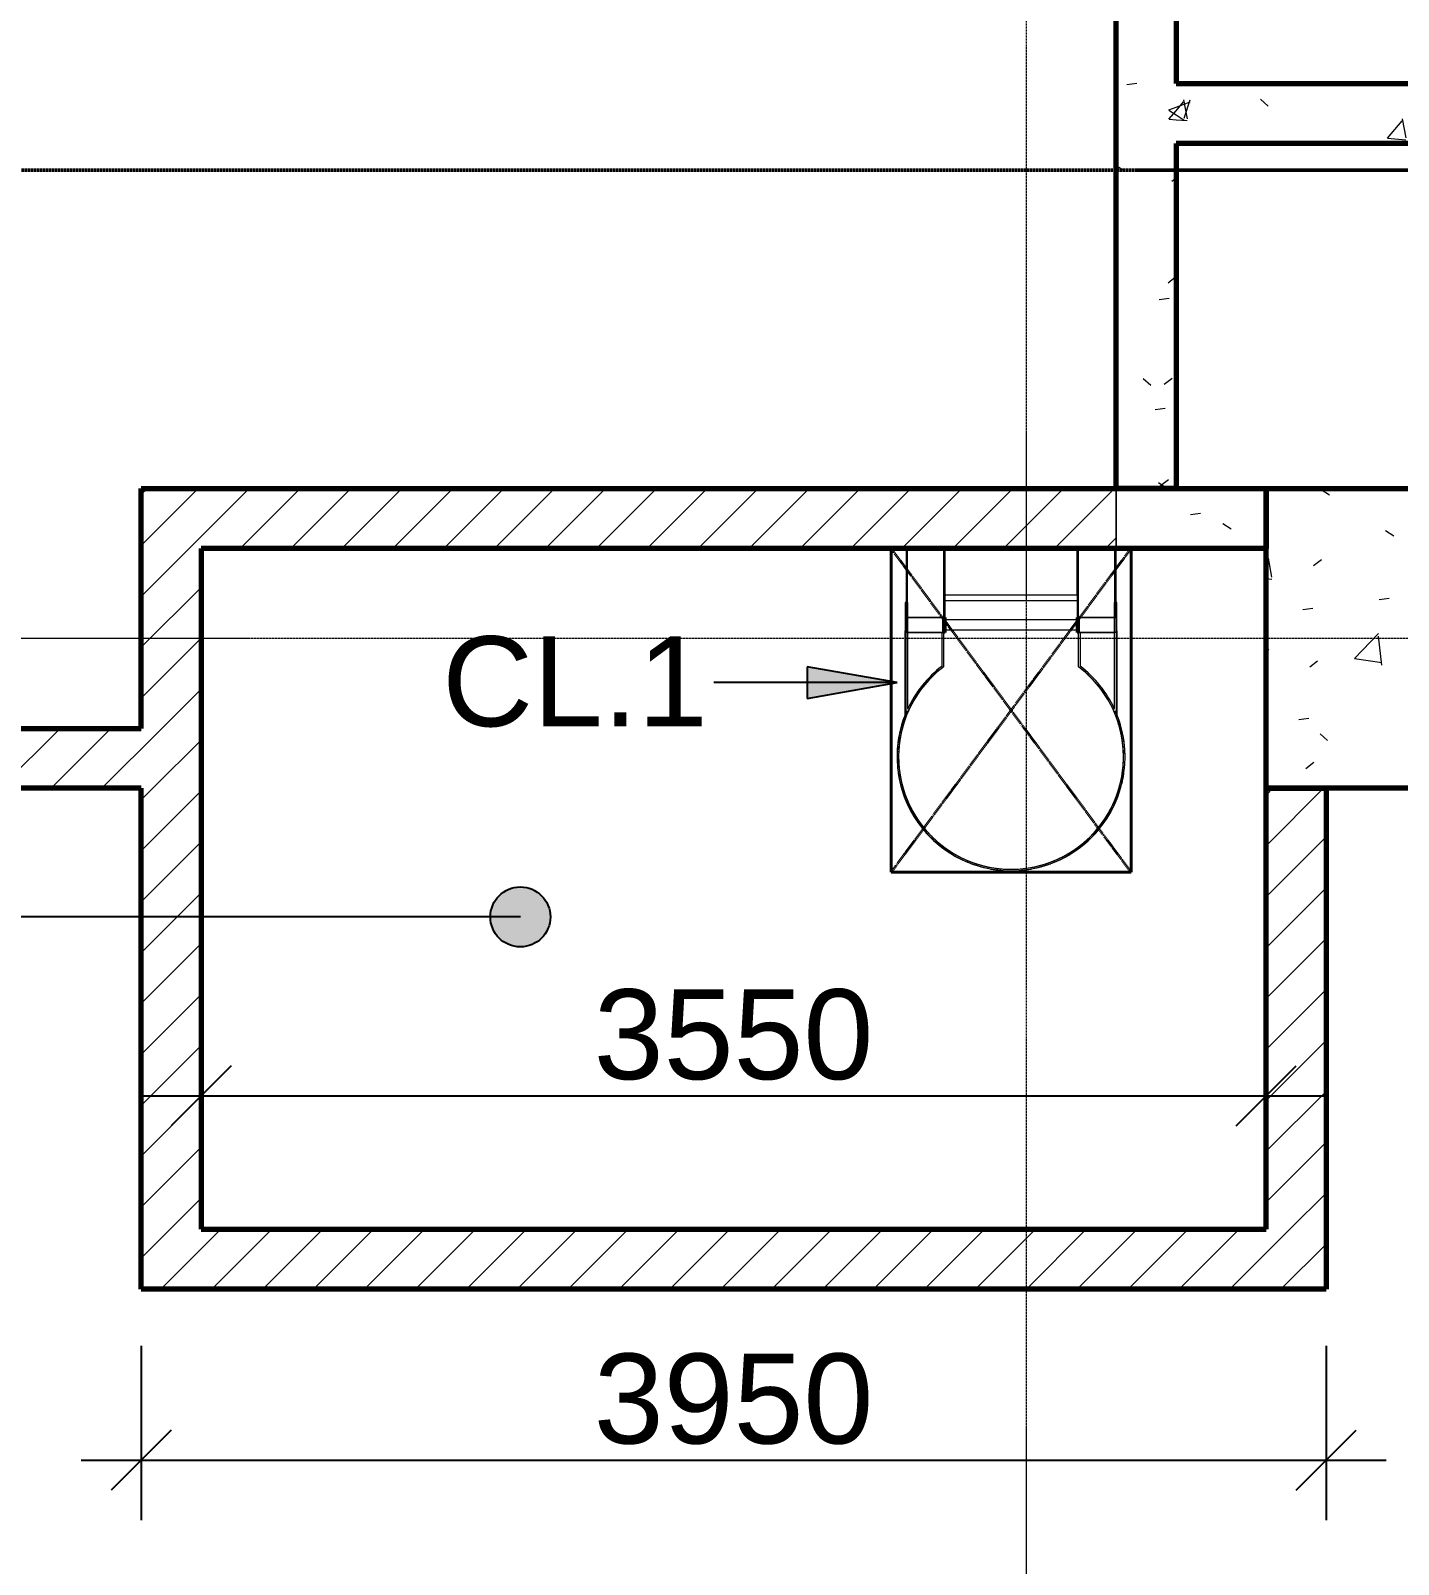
# Model space of a CAD drawing. Header units: millimetres. Extents: x -920221 to -841619, y -18676 to 22445.
# Drawn here: x -898126 to -893566, y 491 to 5605 of the extents above; entities that cross this region are included whole.
import ezdxf
from ezdxf.xclip import XClip

# ---------------------------------------------------------------- set-up
doc = ezdxf.new("R2010")
doc.units = ezdxf.units.MM
doc.header["$XCLIPFRAME"] = 0
doc.linetypes.add('Demolished', pattern=[2.75, 1.75, -1])
doc.linetypes.add('DPA_Grid _ Level 100', pattern=[10, 5.5, -1.6, 1.3, -1.6])
for name, color, linetype, lineweight in [('_ _ A-DETL-OPENING', 1, 'Continuous', 25), ('A-ANNO-DIMS', 1, 'Continuous', 9), ('A-COLS', 5, 'Continuous', 70), ('A-COLS-E', 1, 'Continuous', 35), ('A-DETL-DEMO', 2, 'Demolished', 35), ('A-FLOR-E', 2, 'Continuous', 35), ('A-GENM', 1, 'Continuous', 9), ('A-GENM-IDEN', 3, 'Continuous', 25), ('A-ROOM-IDEN', 3, 'Continuous', 25), ('A-WALL', 5, 'Continuous', 35), ('A-WALL-PATT', 1, 'Continuous', 9), ('G-ANNO-SECL', 3, 'Continuous', 9), ('S-GRID', 251, 'Continuous', 9), ('WALL-E', 2, 'Continuous', 9)]:
    doc.layers.add(name, color=color, linetype=linetype, lineweight=lineweight)
doc.styles.add('Arial_2', font='arial.ttf', dxfattribs={"height": 300})
doc.dimstyles.new('DPA-DIM-3_0_T-T', dxfattribs={"dimscale": 304.8, "dimtxt": 306.07782, "dimasz": 0.656168, "dimexe": 0.656168, "dimexo": 0.0625, "dimgap": 0.164042, "dimtad": 1, "dimdec": 0, "dimzin": 0, "dimdsep": 46, "dimtxsty": 'Arial_2', "dimblk1": 'OBLIQUE', "dimblk2": 'OBLIQUE', "dimsah": 1, "dimcen": 0.09, "dimdle": 0.656168, "dimadec": 8, "dimazin": 0, "dimtfac": 1, "dimtdec": 4, "dimtix": 1, "dimtmove": 0, "dimatfit": 3, "dimfxl": 1.312336, "dimfxlon": 1, "dimtvp": 1, "dimtolj": 1, "dimtzin": 0, "dimarcsym": 2})
pattern_1 = [(50, (0, 0), (728.7365, -63.75582), [76.2, -838.2]), (355, (0, 0), (-140.9716, 764.2276), [60.96, -670.56]), (100.451, (60.7, -5.3), (587.77, 700.46675), [64.76, -712.36]), (46.184, (0, 203.2), (1084.3162, -168.171), [114.3, -1257.3]), (96.636, (90.4, 189.2), (949.6099, 989.7098), [97.14, -1068.54]), (351.184, (0, 203.2), (949.6206, 989.7012), [91.44, -1005.84]), (21, (101.6, 152.4), (606.45787, -409.06057), [76.2, -838.2]), (326, (101.6, 152.4), (247.20834, 736.7529), [60.96, -670.56]), (71.451, (152.14, 118.3), (853.66825, 327.68547), [64.76, -712.36]), (37.5, (0, 0), (12.35469, 338.22012), [33.528, -628.904, 33.528, -647.192, -673.1]), (37.5, (0, 0), (12.35469, 338.22012), [-1343.152, 33.528, -639.572]), (7.5, (0, 0), (267.27887, 400.72213), [33.528, -354.584, 33.528, -613.664, -256.54]), (7.5, (0, 0), (267.27887, 400.72213), [-1035.304, 33.528, -223.012]), (327.5, (-226.57, 0), (542.36333, -22.915345), [33.528, -220.472, 33.528, -758.952, -1051.56]), (327.5, (-226.57, 0), (542.36333, -22.915345), [-1046.48, 33.528, -1018.032]), (317.5, (-328.17, 0), (592.51696, 101.7071), [33.528, -296.672, 33.528, -492.76, -746.76]), (317.5, (-328.17, 0), (592.51696, 101.7071), [-856.488, 33.528, -713.232])]
pattern_2 = [(45, (0, 0), (-84.852814, 84.852814), [])]

# ---------------------------------------------------------------- blocks, each defined once
blk = doc.blocks.new('DPA_GM-Cage Ladder - H8300 with Protection Ring-8199188-4280-01 ENLARGED LOWER PLATFORM LEVEL - REFLECTED CEILING PLAN - SHEET 1')
at = {"layer": 'A-GENM'}
for p, q in [((90, 1143.4), (89.5, 1148.3)), ((160.5, 1148.3), (160, 1143.4)), ((-253.3, 805.5), (-248.4, 805)), ((498.4, 805), (503.3, 805.5)), ((-248.4, 735), (-253.3, 734.5)), ((503.3, 734.5), (498.4, 735)), ((-227.5, 350.4), (-227.5, 628.1)), ((-225, 305), (-225, 622)), ((-225, 305), (-225, 622)), ((-225, 305), (-225, 622)), ((-225, 305), (-225, 622)), ((475, 622), (475, 305)), ((475, 622), (475, 305)), ((475, 622), (475, 305)), ((475, 622), (475, 305)), ((477.5, 628.1), (477.5, 350.4)), ((-220, 610.7), (-220, 355)), ((-220, 610.7), (-220, 355)), ((-220, 610.7), (-220, 305)), ((-220, 610.7), (-220, 355)), ((470, 355), (470, 610.7)), ((470, 355), (470, 610.7)), ((470, 305), (470, 610.7)), ((470, 355), (470, 610.7)), ((-105, 355), (-105, 467.5)), ((-105, 355), (-105, 467.5)), ((-105, 355), (-105, 467.5)), ((-105, 355), (-105, 467.5)), ((-100, 470), (-100, 355)), ((-100, 470), (-100, 355)), ((-100, 470), (-100, 355)), ((-100, 470), (-100, 355)), ((350, 355), (350, 470)), ((350, 355), (350, 470)), ((350, 355), (350, 470)), ((350, 355), (350, 470)), ((355, 467.5), (355, 355)), ((355, 467.5), (355, 355)), ((355, 467.5), (355, 355)), ((355, 467.5), (355, 355)), ((-225, 350.4), (-227.5, 350.4)), ((-227.5, 350.4), (-227.5, 255)), ((-225, 305), (-225, 355)), ((-225, 305), (-225, 355)), ((-225, 305), (-225, 355)), ((-225, 355), (-100, 355)), ((-225, 305), (-225, 355)), ((-225, 350.1), (-225, 355)), ((-225, 355), (-225, 305)), ((-225, 337.7), (-225, 349.2)), ((-225, 318), (-225, 332)), ((-225, 292), (-225, 309.7)), ((-220, 355), (-100, 355)), ((-220, 355), (-100, 355)), ((-220, 355), (-100, 355)), ((-100, 355), (-220, 355)), ((-100, 355), (-105, 355)), ((-100, 355), (-104.5, 355)), ((-100, 355), (-104.5, 355)), ((-100, 355), (-104.5, 355)), ((-100, 355), (-100, 305.7)), ((-100, 355), (-100, 305.7)), ((-100, 355), (-100, 305.7)), ((-100, 355), (-100, 305.7)), ((-100, 355), (-100, 305.7)), ((-100, 305.7), (-100, 355)), ((-95, 355), (-100, 355)), ((-95, 355), (-95, 305.7)), ((-95, 347.5), (345, 347.5)), ((-95, 347.5), (345, 347.5)), ((-95, 347.5), (345, 347.5)), ((-95, 347.5), (345, 347.5)), ((-95, 347.5), (345, 347.5)), ((-95, 347.5), (345, 347.5)), ((-95, 347.5), (345, 347.5)), ((-95, 347.5), (345, 347.5)), ((-95, 347.5), (345, 347.5)), ((-95, 347.5), (345, 347.5)), ((-95, 347.5), (345, 347.5)), ((-95, 347.5), (345, 347.5)), ((-95, 347.5), (345, 347.5)), ((-95, 347.5), (345, 347.5)), ((-95, 347.5), (345, 347.5)), ((-95, 347.5), (345, 347.5)), ((-95, 347.5), (345, 347.5)), ((-95, 347.5), (345, 347.5)), ((-95, 347.5), (345, 347.5)), ((-95, 347.5), (345, 347.5)), ((-95, 347.5), (345, 347.5)), ((-95, 326.5), (-95, 346.9)), ((-95, 346.9), (-95, 326.5)), ((-95, 326.5), (-95, 346.9)), ((-95, 346.9), (-95, 326.5)), ((-95, 326.5), (-95, 346.9)), ((-95, 346.9), (-95, 326.5)), ((-95, 326.5), (-95, 346.9)), ((-95, 346.9), (-95, 326.5)), ((-95, 326.5), (-95, 346.9)), ((-95, 346.9), (-95, 326.5)), ((-95, 326.5), (-95, 346.9)), ((-95, 346.9), (-95, 326.5)), ((-95, 326.5), (-95, 346.9)), ((-95, 346.9), (-95, 326.5)), ((-95, 326.5), (-95, 346.9)), ((-95, 346.9), (-95, 326.5)), ((-95, 326.5), (-95, 346.9)), ((-95, 346.9), (-95, 326.5)), ((-95, 326.5), (-95, 346.9)), ((-95, 346.9), (-95, 326.5)), ((-95, 326.5), (-95, 346.9)), ((-95, 346.9), (-95, 326.5)), ((-95, 326.5), (-95, 346.9)), ((-95, 346.9), (-95, 326.5)), ((-95, 326.5), (-95, 346.9)), ((-95, 346.9), (-95, 326.5)), ((-95, 326.5), (-95, 346.9)), ((-95, 346.9), (-95, 326.5)), ((-95, 326.5), (-95, 346.9)), ((-95, 346.9), (-95, 326.5)), ((-95, 326.5), (-95, 346.9)), ((-95, 346.9), (-95, 326.5)), ((-95, 326.5), (-95, 346.9)), ((-95, 346.9), (-95, 326.5)), ((-95, 326.5), (-95, 346.9)), ((-95, 346.9), (-95, 326.5)), ((-95, 326.5), (-95, 346.9)), ((-95, 346.9), (-95, 326.5)), ((-95, 326.5), (-95, 346.9)), ((-95, 346.9), (-95, 326.5)), ((-95, 326.5), (-95, 346.9)), ((-95, 346.9), (-95, 326.5)), ((-95, 313.1), (-95, 325.5)), ((-95, 325.5), (-95, 313.1)), ((-95, 313.1), (-95, 325.5)), ((-95, 325.5), (-95, 313.1)), ((-95, 313.1), (-95, 325.5)), ((-95, 325.5), (-95, 313.1)), ((-95, 313.1), (-95, 325.5)), ((-95, 325.5), (-95, 313.1)), ((-95, 313.1), (-95, 325.5)), ((-95, 325.5), (-95, 313.1)), ((-95, 313.1), (-95, 325.5)), ((-95, 325.5), (-95, 313.1)), ((-95, 313.1), (-95, 325.5)), ((-95, 325.5), (-95, 313.1)), ((-95, 313.1), (-95, 325.5)), ((-95, 325.5), (-95, 313.1)), ((-95, 313.1), (-95, 325.5)), ((-95, 325.5), (-95, 313.1)), ((-95, 313.1), (-95, 325.5)), ((-95, 325.5), (-95, 313.1)), ((-95, 313.1), (-95, 325.5)), ((-95, 325.5), (-95, 313.1)), ((-95, 313.1), (-95, 325.5)), ((-95, 325.5), (-95, 313.1)), ((-95, 313.1), (-95, 325.5)), ((-95, 325.5), (-95, 313.1)), ((-95, 313.1), (-95, 325.5)), ((-95, 325.5), (-95, 313.1)), ((-95, 313.1), (-95, 325.5)), ((-95, 325.5), (-95, 313.1)), ((-95, 313.1), (-95, 325.5)), ((-95, 325.5), (-95, 313.1)), ((-95, 313.1), (-95, 325.5)), ((-95, 325.5), (-95, 313.1)), ((-95, 313.1), (-95, 325.5)), ((-95, 325.5), (-95, 313.1)), ((-95, 313.1), (-95, 325.5)), ((-95, 325.5), (-95, 313.1)), ((-95, 313.1), (-95, 325.5)), ((-95, 325.5), (-95, 313.1)), ((-95, 313.1), (-95, 325.5)), ((-95, 325.5), (-95, 313.1)), ((345, 312.5), (-95, 312.5)), ((345, 312.5), (-95, 312.5)), ((345, 312.5), (-95, 312.5)), ((345, 312.5), (-95, 312.5)), ((345, 312.5), (-95, 312.5)), ((345, 312.5), (-95, 312.5)), ((345, 312.5), (-95, 312.5)), ((345, 312.5), (-95, 312.5)), ((345, 312.5), (-95, 312.5)), ((345, 312.5), (-95, 312.5)), ((345, 312.5), (-95, 312.5)), ((345, 312.5), (-95, 312.5)), ((345, 312.5), (-95, 312.5)), ((345, 312.5), (-95, 312.5)), ((345, 312.5), (-95, 312.5)), ((345, 312.5), (-95, 312.5)), ((345, 312.5), (-95, 312.5)), ((345, 312.5), (-95, 312.5)), ((345, 312.5), (-95, 312.5)), ((345, 312.5), (-95, 312.5)), ((345, 312.5), (-95, 312.5)), ((350, 355), (345, 355)), ((345, 305.7), (345, 355)), ((345, 326.5), (345, 346.9)), ((345, 346.9), (345, 326.5)), ((345, 326.5), (345, 346.9)), ((345, 346.9), (345, 326.5)), ((345, 326.5), (345, 346.9)), ((345, 346.9), (345, 326.5)), ((345, 326.5), (345, 346.9)), ((345, 346.9), (345, 326.5)), ((345, 326.5), (345, 346.9)), ((345, 346.9), (345, 326.5)), ((345, 326.5), (345, 346.9)), ((345, 346.9), (345, 326.5)), ((345, 326.5), (345, 346.9)), ((345, 346.9), (345, 326.5)), ((345, 326.5), (345, 346.9)), ((345, 346.9), (345, 326.5)), ((345, 326.5), (345, 346.9)), ((345, 346.9), (345, 326.5)), ((345, 326.5), (345, 346.9)), ((345, 346.9), (345, 326.5)), ((345, 326.5), (345, 346.9)), ((345, 346.9), (345, 326.5)), ((345, 326.5), (345, 346.9)), ((345, 346.9), (345, 326.5)), ((345, 326.5), (345, 346.9)), ((345, 346.9), (345, 326.5)), ((345, 326.5), (345, 346.9)), ((345, 346.9), (345, 326.5)), ((345, 326.5), (345, 346.9)), ((345, 346.9), (345, 326.5)), ((345, 326.5), (345, 346.9)), ((345, 346.9), (345, 326.5)), ((345, 326.5), (345, 346.9)), ((345, 346.9), (345, 326.5)), ((345, 326.5), (345, 346.9)), ((345, 346.9), (345, 326.5)), ((345, 326.5), (345, 346.9)), ((345, 346.9), (345, 326.5)), ((345, 326.5), (345, 346.9)), ((345, 346.9), (345, 326.5)), ((345, 326.5), (345, 346.9)), ((345, 346.9), (345, 326.5)), ((345, 313.1), (345, 325.5)), ((345, 325.5), (345, 313.1)), ((345, 313.1), (345, 325.5)), ((345, 325.5), (345, 313.1)), ((345, 313.1), (345, 325.5)), ((345, 325.5), (345, 313.1)), ((345, 313.1), (345, 325.5)), ((345, 325.5), (345, 313.1)), ((345, 313.1), (345, 325.5)), ((345, 325.5), (345, 313.1)), ((345, 313.1), (345, 325.5)), ((345, 325.5), (345, 313.1)), ((345, 313.1), (345, 325.5)), ((345, 325.5), (345, 313.1)), ((345, 313.1), (345, 325.5)), ((345, 325.5), (345, 313.1)), ((345, 313.1), (345, 325.5)), ((345, 325.5), (345, 313.1)), ((345, 313.1), (345, 325.5)), ((345, 325.5), (345, 313.1)), ((345, 313.1), (345, 325.5)), ((345, 325.5), (345, 313.1)), ((345, 313.1), (345, 325.5)), ((345, 325.5), (345, 313.1)), ((345, 313.1), (345, 325.5)), ((345, 325.5), (345, 313.1)), ((345, 313.1), (345, 325.5)), ((345, 325.5), (345, 313.1)), ((345, 313.1), (345, 325.5)), ((345, 325.5), (345, 313.1)), ((345, 313.1), (345, 325.5)), ((345, 325.5), (345, 313.1)), ((345, 313.1), (345, 325.5)), ((345, 325.5), (345, 313.1)), ((345, 313.1), (345, 325.5)), ((345, 325.5), (345, 313.1)), ((345, 313.1), (345, 325.5)), ((345, 325.5), (345, 313.1)), ((345, 313.1), (345, 325.5)), ((345, 325.5), (345, 313.1)), ((345, 313.1), (345, 325.5)), ((345, 325.5), (345, 313.1)), ((350, 355), (470, 355)), ((350, 305.7), (350, 355)), ((355, 355), (350, 355)), ((350, 355), (470, 355)), ((350, 305.7), (350, 355)), ((355, 355), (350, 355)), ((350, 355), (475, 355)), ((350, 305.7), (350, 355)), ((355, 355), (350, 355)), ((350, 355), (470, 355)), ((350, 305.7), (350, 355)), ((355, 355), (350, 355)), ((350, 305.7), (350, 355)), ((470, 355), (350, 355)), ((350, 355), (350, 305.7)), ((475, 355), (475, 305)), ((475, 355), (475, 305)), ((475, 355), (475, 305)), ((475, 355), (475, 305)), ((475, 305), (475, 355)), ((475, 355), (475, 350.1)), ((477.5, 350.4), (475, 350.4)), ((475, 349.2), (475, 337.7)), ((475, 332), (475, 318)), ((475, 309.7), (475, 292)), ((477.5, 255), (477.5, 350.4)), ((-100, 305), (-225, 305)), ((-220, 305), (-225, 305)), ((-100, 305), (-225, 305)), ((-220, 305), (-225, 305)), ((-100, 305), (-225, 305)), ((-220, 305), (-225, 305)), ((-100, 305), (-225, 305)), ((-220, 305), (-225, 305)), ((-225, 305), (-225, 255)), ((-225, 305), (-100, 305)), ((-225, 255), (-225, 283.4)), ((-220, 305.5), (-220, 255)), ((-220, 255), (-220, 305)), ((-100, 305), (-95, 305)), ((-95, 305), (-100, 305)), ((-100, 305), (-100, 80)), ((-95, 75), (-95, 305)), ((345, 305), (350, 305)), ((350, 305), (345, 305)), ((345, 305), (345, 75)), ((475, 305), (350, 305)), ((475, 305), (350, 305)), ((475, 305), (350, 305)), ((475, 305), (350, 305)), ((350, 305), (475, 305)), ((350, 80), (350, 305)), ((470, 255), (470, 305.5)), ((475, 305), (470, 305)), ((475, 305), (470, 305)), ((475, 305), (470, 305)), ((475, 305), (470, 305)), ((470, 305), (470, 255)), ((475, 255), (475, 305)), ((475, 283.4), (475, 255)), ((-227.5, 255), (-222.5, 255)), ((-225, 255), (-225, 75)), ((-220, 75), (-220, 255)), ((-95, 75), (-95, 250)), ((-95, 250), (345, 250)), ((-95, 230), (-95, 75)), ((345, 230), (-95, 230)), ((345, 250), (345, 75)), ((345, 230), (345, 75)), ((470, 255), (470, 75)), ((472.5, 255), (477.5, 255)), ((475, 75), (475, 255)), ((-197.5, 75), (-247.5, 75)), ((-147.5, 80), (-147.5, 75)), ((-100, 80), (-147.5, 80)), ((-95, 75), (-147.5, 75)), ((345, 75), (-95, 75)), ((345, 75), (-95, 75)), ((397.5, 75), (345, 75)), ((397.5, 80), (350, 80)), ((397.5, 75), (397.5, 80)), ((497.5, 75), (447.5, 75))]:
    blk.add_line(p, q, dxfattribs=at)
at = {"layer": 'A-GENM', "lineweight": 35}
for p, q in [((-100, 355), (-95, 355)), ((-100, 305), (-100, 355)), ((-95, 355), (-95, 305)), ((345, 355), (350, 355)), ((345, 305), (345, 355)), ((350, 355), (350, 305)), ((-95, 305), (-100, 305)), ((350, 305), (345, 305))]:
    blk.add_line(p, q, dxfattribs=at)
at = {"layer": 'A-GENM'}
for radius, start, end in [(380, 337.0805, 202.9195), (380, 95.3548, 174.6498), (380, 95.3548, 174.6498), (380, 95.3548, 174.6498), (375, 358.5717, 181.4283), (375, 358.5717, 181.4283), (375, 306.8699, 233.1301), (375, 358.5717, 181.4283), (380, 103.6272, 110.3512), (375, 100.2243, 110.378), (380, 95.3547, 100.1756), (375, 79.811, 100.189), (380, 84.6446, 95.3554), (375, 84.6446, 95.3554), (380, 5.3502, 84.6452), (380, 5.3502, 84.6452), (380, 5.3502, 84.6452), (380, 79.8244, 84.6453), (375, 69.622, 79.7757), (380, 69.6488, 76.3728), (380, 125.0413, 130.7023), (375, 120.5805, 124.9928), (380, 114.5289, 120.5268), (380, 59.4732, 65.4711), (375, 55.0072, 59.4195), (380, 49.2977, 54.9587), (380, 135.4239, 141.1046), (375, 130.8256, 135.3611), (375, 44.6389, 49.1744), (380, 38.8954, 44.5761), (380, 145.7475, 151.3256), (375, 141.032, 145.6704), (375, 34.3296, 38.968), (380, 28.6744, 34.2525), (380, 156.0394, 161.5465), (375, 151.2384, 155.948), (375, 24.052, 28.7616), (380, 18.4535, 23.9606), (375, 161.4448, 166.2066), (375, 13.7934, 18.5552), (380, 166.3122, 171.7674), (375, 171.6512, 176.4529), (380, 8.2326, 13.6878), (375, 3.5471, 8.3488), (380, 174.6446, 185.3554), (375, 174.6446, 185.3554), (375, 354.6446, 5.3554), (380, 354.6446, 5.3554), (380, 181.0965, 181.9883), (380, 181.7334, 183.122), (380, 181.7334, 183.122), (380, 181.7334, 183.122), (380, 185.3602, 202.9195), (380, 185.3602, 202.9195), (380, 185.3602, 202.9195), (380, 186.8247, 192.2092), (375, 182.4573, 186.6907), (375, 182.7703, 233.1301), (375, 182.7703, 233.1301), (375, 182.7703, 233.1301), (375, 306.8699, 357.2297), (375, 306.8699, 357.2297), (375, 306.8699, 357.2297), (380, 337.0805, 354.6398), (380, 337.0805, 354.6398), (380, 337.0805, 354.6398), (380, 347.7908, 353.1753), (375, 353.3093, 357.5427), (380, 356.878, 358.2666), (380, 356.878, 358.2666), (380, 356.878, 358.2666), (380, 358.0117, 358.9035), (375, 192.0641, 196.9225), (375, 343.0775, 347.9359), (380, 197.0706, 201.9314), (380, 338.0686, 342.9294), (380, 204.784, 232.7522), (380, 204.784, 232.7522), (380, 204.784, 232.7522), (380, 204.784, 232.7522), (380, 307.2478, 335.216), (380, 307.2478, 335.216), (380, 307.2478, 335.216), (380, 307.2478, 335.216)]:
    blk.add_arc((125, 770), radius, start, end, dxfattribs=at)
blk = doc.blocks.new('_Oblique')
at = {"color": 0, "linetype": 'ByBlock', "lineweight": -2}
blk.add_line((-0.5, -0.5), (0.5, 0.5), dxfattribs=at)
blk = doc.blocks.new('*D209')
at = {"layer": 'A-ANNO-DIMS', "color": 0, "lineweight": -2, "transparency": 16777216}
for p, q in [((-38875, -1144.5), (-38875, -1725.4)), ((-35325, -1144.5), (-35325, -1725.4)), ((-39075, -1525.4), (-35125, -1525.4))]:
    blk.add_line(p, q, dxfattribs=at)
at = {"layer": 'Defpoints', "color": 0, "transparency": 16777216}
for p in [(-38875, -1125.4), (-35325, -1125.4), (-35325, -1525.4)]:
    blk.add_point(p, dxfattribs=at)
at = {"layer": 'A-ANNO-DIMS', "color": 0, "lineweight": -2, "transparency": 16777216, "xscale": 200, "yscale": 200, "zscale": 200, "rotation": 180}
blk.add_blockref('_Oblique', (-38875, -1525.4), dxfattribs=at)
at = {"layer": 'A-ANNO-DIMS', "color": 0, "lineweight": -2, "transparency": 16777216, "xscale": 200, "yscale": 200, "zscale": 200}
blk.add_blockref('_Oblique', (-35325, -1525.4), dxfattribs=at)
at = {"layer": 'A-ANNO-DIMS', "color": 0, "transparency": 16777216, "insert": (-37100, -1322.1), "char_height": 300, "width": 1107.531, "attachment_point": 5, "style": 'Arial_2'}
blk.add_mtext('\\A1;3550', dxfattribs=at)
blk = doc.blocks.new('*D247')
at = {"layer": 'A-ANNO-DIMS', "color": 0, "lineweight": -2, "transparency": 16777216}
for p, q in [((-39075, -2359.2), (-39075, -2940.2)), ((-35125, -2359.2), (-35125, -2940.2)), ((-39275, -2740.2), (-34925, -2740.2))]:
    blk.add_line(p, q, dxfattribs=at)
at = {"layer": 'Defpoints', "color": 0, "transparency": 16777216}
for p in [(-39075, -2340.2), (-35125, -2340.2), (-35125, -2740.2)]:
    blk.add_point(p, dxfattribs=at)
at = {"layer": 'A-ANNO-DIMS', "color": 0, "lineweight": -2, "transparency": 16777216, "xscale": 200, "yscale": 200, "zscale": 200, "rotation": 180}
blk.add_blockref('_Oblique', (-39075, -2740.2), dxfattribs=at)
at = {"layer": 'A-ANNO-DIMS', "color": 0, "lineweight": -2, "transparency": 16777216, "xscale": 200, "yscale": 200, "zscale": 200}
blk.add_blockref('_Oblique', (-35125, -2740.2), dxfattribs=at)
at = {"layer": 'A-ANNO-DIMS', "color": 0, "transparency": 16777216, "insert": (-37100, -2536.9), "char_height": 300, "width": 1107.531, "attachment_point": 5, "style": 'Arial_2'}
blk.add_mtext('\\A1;3950', dxfattribs=at)
blk = doc.blocks.new('DPA_GM-Cage Ladder - H8300 with Protection Ring-8199188-4180-01 LOWER PLATFORM LEVEL - REFLECTED CEILING PLAN')
at = {"layer": 'A-GENM'}
for p, q in [((90, 1143.4), (89.5, 1148.3)), ((160.5, 1148.3), (160, 1143.4)), ((-253.3, 805.5), (-248.4, 805)), ((498.4, 805), (503.3, 805.5)), ((-248.4, 735), (-253.3, 734.5)), ((503.3, 734.5), (498.4, 735)), ((-227.5, 350.4), (-227.5, 628.1)), ((-225, 305), (-225, 622)), ((-225, 305), (-225, 622)), ((-225, 305), (-225, 622)), ((-225, 305), (-225, 622)), ((-222.5, 625.4), (-222.5, 616.4)), ((472.5, 616.4), (472.5, 625.4)), ((475, 622), (475, 305)), ((475, 622), (475, 305)), ((475, 622), (475, 305)), ((475, 622), (475, 305)), ((477.5, 628.1), (477.5, 350.4)), ((-220, 610.7), (-220, 355)), ((-220, 610.7), (-220, 355)), ((-220, 610.7), (-220, 305)), ((-220, 610.7), (-220, 355)), ((470, 355), (470, 610.7)), ((470, 355), (470, 610.7)), ((470, 305), (470, 610.7)), ((470, 355), (470, 610.7)), ((-105, 355), (-105, 467.5)), ((-105, 355), (-105, 467.5)), ((-105, 355), (-105, 467.5)), ((-105, 355), (-105, 467.5)), ((-100, 470), (-100, 355)), ((-100, 470), (-100, 355)), ((-100, 470), (-100, 355)), ((-100, 470), (-100, 355)), ((350, 355), (350, 470)), ((350, 355), (350, 470)), ((350, 355), (350, 470)), ((350, 355), (350, 470)), ((355, 467.5), (355, 355)), ((355, 467.5), (355, 355)), ((355, 467.5), (355, 355)), ((355, 467.5), (355, 355)), ((-227.5, 350.4), (-227.5, 255)), ((-225, 305), (-225, 355)), ((-225, 305), (-225, 355)), ((-225, 305), (-225, 355)), ((-225, 355), (-100, 355)), ((-225, 305), (-225, 355)), ((-225, 355), (-225, 305)), ((-225, 255), (-225, 350.1)), ((-220, 355), (-100, 355)), ((-220, 355), (-100, 355)), ((-220, 355), (-100, 355)), ((-100, 355), (-220, 355)), ((-100, 355), (-105, 355)), ((-100, 355), (-95, 355)), ((-100, 305), (-100, 355)), ((-100, 351.4), (-100, 305)), ((-100, 351.4), (-100, 305)), ((-100, 351.4), (-100, 305)), ((-100, 351.4), (-100, 305)), ((-100, 351.4), (-100, 305)), ((-100, 305), (-100, 351.4)), ((-95, 355), (-95, 305)), ((-95, 351.4), (-95, 305)), ((-95, 347.5), (345, 347.5)), ((-95, 347.5), (345, 347.5)), ((-95, 347.5), (345, 347.5)), ((-95, 347.5), (345, 347.5)), ((-95, 347.5), (345, 347.5)), ((-95, 347.5), (345, 347.5)), ((-95, 347.5), (345, 347.5)), ((-95, 347.5), (345, 347.5)), ((-95, 347.5), (345, 347.5)), ((-95, 347.5), (345, 347.5)), ((-95, 347.5), (345, 347.5)), ((-95, 347.5), (345, 347.5)), ((-95, 347.5), (345, 347.5)), ((-95, 347.5), (345, 347.5)), ((-95, 347.5), (345, 347.5)), ((-95, 347.5), (345, 347.5)), ((-95, 347.5), (345, 347.5)), ((-95, 347.5), (345, 347.5)), ((-95, 347.5), (345, 347.5)), ((-95, 347.5), (345, 347.5)), ((-95, 347.5), (345, 347.5)), ((345, 312.5), (-95, 312.5)), ((345, 312.5), (-95, 312.5)), ((345, 312.5), (-95, 312.5)), ((345, 312.5), (-95, 312.5)), ((345, 312.5), (-95, 312.5)), ((345, 312.5), (-95, 312.5)), ((345, 312.5), (-95, 312.5)), ((345, 312.5), (-95, 312.5)), ((345, 312.5), (-95, 312.5)), ((345, 312.5), (-95, 312.5)), ((345, 312.5), (-95, 312.5)), ((345, 312.5), (-95, 312.5)), ((345, 312.5), (-95, 312.5)), ((345, 312.5), (-95, 312.5)), ((345, 312.5), (-95, 312.5)), ((345, 312.5), (-95, 312.5)), ((345, 312.5), (-95, 312.5)), ((345, 312.5), (-95, 312.5)), ((345, 312.5), (-95, 312.5)), ((345, 312.5), (-95, 312.5)), ((345, 312.5), (-95, 312.5)), ((345, 355), (350, 355)), ((345, 305), (345, 355)), ((345, 305), (345, 351.4)), ((350, 355), (470, 355)), ((350, 355), (470, 355)), ((350, 355), (475, 355)), ((355, 355), (350, 355)), ((350, 355), (470, 355)), ((470, 355), (350, 355)), ((350, 355), (350, 305)), ((350, 305), (350, 351.4)), ((350, 305), (350, 351.4)), ((350, 305), (350, 351.4)), ((350, 305), (350, 351.4)), ((350, 305), (350, 351.4)), ((350, 351.4), (350, 305)), ((475, 355), (475, 305)), ((475, 355), (475, 305)), ((475, 355), (475, 305)), ((475, 355), (475, 305)), ((475, 305), (475, 355)), ((475, 350.1), (475, 255)), ((477.5, 255), (477.5, 350.4)), ((-100, 305), (-225, 305)), ((-100, 305), (-225, 305)), ((-100, 305), (-225, 305)), ((-220, 305), (-225, 305)), ((-100, 305), (-225, 305)), ((-225, 305), (-225, 255)), ((-225, 305), (-100, 305)), ((-222.5, 255), (-222.5, 303.5)), ((-220, 305.5), (-220, 255)), ((-220, 255), (-220, 305)), ((-100, 305), (-100, 80)), ((-95, 305), (-100, 305)), ((-95, 75), (-95, 305)), ((345, 305), (345, 75)), ((350, 305), (345, 305)), ((475, 305), (350, 305)), ((475, 305), (350, 305)), ((475, 305), (350, 305)), ((475, 305), (350, 305)), ((350, 305), (475, 305)), ((350, 80), (350, 305)), ((470, 255), (470, 305.5)), ((475, 305), (470, 305)), ((470, 305), (470, 255)), ((472.5, 303.5), (472.5, 255)), ((475, 255), (475, 305)), ((-225, 255), (-225, 75)), ((-220, 75), (-220, 255)), ((-95, 75), (-95, 250)), ((-95, 250), (345, 250)), ((-95, 230), (-95, 75)), ((345, 230), (-95, 230)), ((345, 250), (345, 75)), ((345, 230), (345, 75)), ((470, 255), (470, 75)), ((475, 75), (475, 255)), ((-197.5, 75), (-247.5, 75)), ((-147.5, 80), (-147.5, 75)), ((-100, 80), (-147.5, 80)), ((-95, 75), (-147.5, 75)), ((345, 75), (-95, 75)), ((345, 75), (-95, 75)), ((397.5, 75), (345, 75)), ((397.5, 80), (350, 80)), ((397.5, 75), (397.5, 80)), ((497.5, 75), (447.5, 75))]:
    blk.add_line(p, q, dxfattribs=at)
for radius, start, end in [(380, 337.0805, 202.9195), (380, 95.3548, 174.6498), (380, 95.3548, 174.6498), (380, 95.3548, 174.6498), (375, 79.9992, 181.4283), (375, 79.9992, 181.4283), (375, 306.8699, 233.1301), (375, 79.9992, 181.4283), (380, 103.6272, 110.3512), (375, 100.2243, 110.378), (380, 95.3547, 100.1756), (375, 79.9996, 100.189), (380, 84.6446, 95.3554), (375, 84.6446, 95.3554), (380, 80.1304, 84.6452), (380, 80.1304, 84.6452), (380, 80.1304, 84.6452), (380, 80.1313, 84.6453), (375, 358.5717, 79.7764), (375, 358.5717, 79.7764), (375, 358.5717, 79.7764), (375, 69.622, 79.7757), (380, 5.3502, 79.7346), (380, 5.3502, 79.7346), (380, 5.3502, 79.7346), (380, 69.6488, 76.3728), (380, 125.0413, 130.7023), (375, 120.5805, 124.9928), (380, 114.5289, 120.5268), (380, 59.4732, 65.4711), (375, 55.0072, 59.4195), (380, 49.2977, 54.9587), (380, 135.4239, 140.8779), (375, 130.7728, 135.3611), (375, 44.6389, 49.2272), (380, 39.1221, 44.5761), (380, 145.7475, 151.0535), (375, 140.9646, 145.6704), (375, 34.3296, 39.0354), (380, 28.9465, 34.2525), (380, 156.0394, 161.2291), (375, 151.1557, 155.948), (375, 24.052, 28.8443), (380, 18.7709, 23.9606), (375, 161.3461, 166.2066), (375, 13.7934, 18.6539), (380, 166.3122, 171.4047), (375, 171.5359, 176.4529), (380, 8.5953, 13.6878), (375, 3.5471, 8.4641), (380, 174.6446, 185.3554), (375, 174.6446, 185.3554), (375, 354.6446, 5.3554), (380, 354.6446, 5.3554), (380, 185.3602, 202.9195), (380, 185.3602, 202.9195), (380, 185.3602, 202.9195), (380, 186.8247, 191.7558), (375, 182.4573, 186.6907), (375, 182.7703, 232.3701), (375, 182.7703, 232.3701), (375, 182.7703, 232.3701), (375, 307.6299, 357.2297), (375, 307.6299, 357.2297), (375, 307.6299, 357.2297), (380, 337.0805, 354.6398), (380, 337.0805, 354.6398), (380, 337.0805, 354.6398), (380, 348.2442, 353.1753), (375, 353.3093, 357.5427), (375, 191.9133, 196.9225), (375, 343.0775, 348.0867), (380, 197.0706, 201.9314), (380, 338.0686, 342.9294), (380, 204.784, 232.7522), (380, 204.784, 232.7522), (380, 204.784, 232.7522), (380, 204.784, 232.7522), (380, 307.2478, 335.216), (380, 307.2478, 335.216), (380, 307.2478, 335.216), (380, 307.2478, 335.216)]:
    blk.add_arc((125, 770), radius, start, end, dxfattribs=at)
blk = doc.blocks.new('C-1-PP19-AR-4180-01-B_20250908-040939_EXDOWNLIGHT')
at = {"layer": 'A-GENM', "rotation": 180}
blk.add_blockref('DPA_GM-Cage Ladder - H8300 with Protection Ring-8199188-4180-01 LOWER PLATFORM LEVEL - REFLECTED CEILING PLAN', (-150050, 375), dxfattribs=at)
blk = doc.blocks.new('*U192')
at = {"layer": '_ _ A-DETL-OPENING'}
for p, q in [((-36575, -780), (-36575, 300)), ((-36575, 300), (-35775, 300)), ((-35775, 300), (-35775, -780)), ((-35775, -780), (-36575, -780))]:
    blk.add_line(p, q, dxfattribs=at)
at = {"layer": 'S-GRID', "linetype": 'DPA_Grid _ Level 100'}
for p, q in [((-36123, -21384.7), (-36123, 16961.2)), ((12525, 0), (-60212.9, 0))]:
    blk.add_line(p, q, dxfattribs=at)
at = {"layer": 'A-ANNO-DIMS'}
for base, p1, p2, override, picture, middle in [((-35325, -1525.4), (-38875, -1125.4), (-35325, -1125.4), {"dimpost": '<>', "dimfxl": 3550}, '*D209', (-37100, -1322.1)), ((-35125, -2740.2), (-39075, -2340.2), (-35125, -2340.2), {"dimpost": '<>', "dimfxl": 3950}, '*D247', (-37100, -2536.9))]:
    dim = blk.add_linear_dim(base=base, p1=p1, p2=p2, dimstyle='DPA-DIM-3_0_T-T', override=override, dxfattribs=at)
    dim.commit()
    dim.dimension.update_dxf_attribs({"geometry": picture, "text_midpoint": middle})

msp = doc.modelspace()

# ---------------------------------------------------------------- hatches: boundary and pattern name
at = {"layer": 'A-COLS-E', "lineweight": 9}
h = msp.add_hatch(dxfattribs=at)
h.set_pattern_fill('FP_1', color=256, style=0, pattern_type=2)
h.set_pattern_definition(pattern_1)
h.paths.add_polyline_path([(-891757.4, 3079), (-891757.4, 4079), (-894007.4, 4079), (-894007.4, 3079)])
at = {"layer": 'A-GENM-IDEN'}
msp.add_hatch(color=256, dxfattribs=at).paths.add_polyline_path([(-895237.4, 3431.5), (-895537.4, 3484.4), (-895537.4, 3378.6)])
at = {"layer": 'A-ROOM-IDEN'}
h = msp.add_hatch(color=256, dxfattribs=at)
edge = h.paths.add_edge_path()
edge.add_arc((-896493.2, 2650.1), 100, 0, 360)
at = {"layer": 'A-WALL-PATT', "lineweight": 9}
h = msp.add_hatch(dxfattribs=at)
h.set_pattern_fill('FP_1', color=256, style=0, pattern_type=2)
h.set_pattern_definition(pattern_1)
h.paths.add_polyline_path([(-894307.4, 4079), (-894307.4, 7216.4), (-894507.4, 7216.4), (-894507.4, 4079), (-894422.1, 4079)])
h.paths.add_polyline_path([(-894307.4, 10716.4), (-894307.4, 11666.4), (-894507.4, 11666.4), (-894507.4, 10716.4), (-894422.1, 10716.4)])
h = msp.add_hatch(dxfattribs=at)
h.set_pattern_fill('FP_1', color=256, style=0, pattern_type=2)
h.set_pattern_definition(pattern_1)
h.paths.add_polyline_path([(-887732.4, 5229), (-887732.4, 5429), (-888769.9, 5429), (-888769.9, 5229)])
h.paths.add_polyline_path([(-893269.9, 5229), (-893269.9, 5429), (-894307.4, 5429), (-894307.4, 5229)])
h = msp.add_hatch(dxfattribs=at)
h.set_pattern_fill('FP_2', color=256, style=0, pattern_type=2)
h.set_pattern_definition(pattern_2)
h.paths.add_polyline_path([(-894507.4, 3879), (-894507.4, 4079), (-897757.4, 4079), (-897757.4, 3879), (-894970.9, 3879)])
h = msp.add_hatch(dxfattribs=at)
h.set_pattern_fill('FP_1', color=256, style=0, pattern_type=2)
h.set_pattern_definition(pattern_1)
h.paths.add_polyline_path([(-894007.4, 3879), (-894007.4, 4079), (-894507.4, 4079), (-894507.4, 3879), (-894422.1, 3879)])
h = msp.add_hatch(dxfattribs=at)
h.set_pattern_fill('FP_2', color=256, style=0, pattern_type=2)
h.set_pattern_definition(pattern_2)
h.paths.add_polyline_path([(-897557.4, 3279), (-897557.4, 3879), (-897757.4, 3879), (-897757.4, 3279), (-897715.3, 3279)])
h = msp.add_hatch(dxfattribs=at)
h.set_pattern_fill('FP_2', color=256, style=0, pattern_type=2)
h.set_pattern_definition(pattern_2)
h.paths.add_polyline_path([(-897715.3, 3079), (-897557.4, 3079), (-897557.4, 3279), (-898222.4, 3279), (-898222.4, 3079), (-897757.4, 3079)])
h.paths.add_polyline_path([(-901222.4, 3079), (-901222.4, 3279), (-903157.4, 3279), (-903157.4, 3079)])
h = msp.add_hatch(dxfattribs=at)
h.set_pattern_fill('FP_2', color=256, style=0, pattern_type=2)
h.set_pattern_definition(pattern_2)
h.paths.add_polyline_path([(-897557.4, 1409), (-897557.4, 3079), (-897757.4, 3079), (-897757.4, 1409)])
h = msp.add_hatch(dxfattribs=at)
h.set_pattern_fill('FP_2', color=256, style=0, pattern_type=2)
h.set_pattern_definition(pattern_2)
h.paths.add_polyline_path([(-893807.4, 1609), (-893807.4, 3079), (-894007.4, 3079), (-894007.4, 1609)])
h = msp.add_hatch(dxfattribs=at)
h.set_pattern_fill('FP_2', color=256, style=0, pattern_type=2)
h.set_pattern_definition(pattern_2)
h.paths.add_polyline_path([(-893807.4, 1409), (-893807.4, 1609), (-897557.4, 1609), (-897557.4, 1409), (-894422.1, 1409)])

# ---------------------------------------------------------------- linework, layer by layer
at = {"layer": 'A-COLS'}
for p, q in [((-894007.4, 3079), (-894007.4, 4079)), ((-894007.4, 4079), (-891757.4, 4079)), ((-891757.4, 3079), (-894007.4, 3079))]:
    msp.add_line(p, q, dxfattribs=at)
at = {"layer": 'A-DETL-DEMO'}
for p, q in [((-894457.4, 3879), (-895257.4, 2799)), ((-895257.4, 3879), (-894457.4, 2799))]:
    msp.add_line(p, q, dxfattribs=at)
at = {"layer": 'A-FLOR-E'}
for p, q in [((-895257.4, 3879), (-895257.4, 2799)), ((-894457.4, 3879), (-895257.4, 3879)), ((-895257.4, 2799), (-895257.4, 3879)), ((-895257.4, 3879), (-894457.4, 3879)), ((-894457.4, 2799), (-894457.4, 3879)), ((-894457.4, 3879), (-894457.4, 2799)), ((-895257.4, 2799), (-894457.4, 2799)), ((-894457.4, 2799), (-895257.4, 2799))]:
    msp.add_line(p, q, dxfattribs=at)
at = {"layer": 'A-GENM-IDEN'}
for p, q in [((-895237.4, 3431.5), (-895537.4, 3484.4)), ((-895537.4, 3484.4), (-895537.4, 3378.6)), ((-895237.4, 3431.5), (-895847.7, 3431.5)), ((-895537.4, 3378.6), (-895237.4, 3431.5))]:
    msp.add_line(p, q, dxfattribs=at)
at = {"layer": 'A-ROOM-IDEN'}
msp.add_line((-896493.2, 2650.1), (-899132.8, 2650.1), dxfattribs=at)
msp.add_circle((-896493.2, 2650.1), 100, dxfattribs=at)
at = {"layer": 'A-WALL', "color": 7, "lineweight": 70}
for p, q in [((-894507.4, 4079), (-894507.4, 7216.4)), ((-894307.4, 7216.4), (-894307.4, 5429)), ((-894307.4, 5429), (-893269.9, 5429)), ((-894307.4, 5229), (-894307.4, 4079)), ((-893269.9, 5229), (-894307.4, 5229)), ((-897757.4, 3879), (-897757.4, 4079)), ((-897757.4, 4079), (-894507.4, 4079)), ((-894307.4, 4079), (-894507.4, 4079)), ((-894507.4, 4079), (-894007.4, 4079)), ((-894007.4, 4079), (-894007.4, 3879)), ((-897757.4, 3279), (-897757.4, 3879)), ((-894507.4, 3879), (-897557.4, 3879)), ((-897557.4, 3879), (-897557.4, 3279)), ((-894007.4, 3879), (-894507.4, 3879)), ((-898222.4, 3279), (-897757.4, 3279)), ((-897557.4, 3279), (-897557.4, 3179)), ((-897557.4, 3179), (-897557.4, 3079)), ((-897757.4, 3079), (-898222.4, 3079)), ((-897757.4, 1409), (-897757.4, 3079)), ((-897557.4, 3079), (-897557.4, 1609)), ((-894007.4, 1609), (-894007.4, 3079)), ((-894007.4, 3079), (-893807.4, 3079)), ((-893807.4, 3079), (-893807.4, 1609)), ((-897557.4, 1609), (-894007.4, 1609)), ((-893807.4, 1609), (-893807.4, 1409)), ((-897557.4, 1409), (-897757.4, 1409)), ((-893807.4, 1409), (-897557.4, 1409))]:
    msp.add_line(p, q, dxfattribs=at)
at = {"layer": 'A-WALL', "lineweight": 9}
for p, q in [((-894507.4, 3879), (-894507.4, 4079)), ((-894507.4, 4079), (-894507.4, 3879))]:
    msp.add_line(p, q, dxfattribs=at)
at = {"layer": 'G-ANNO-SECL', "linetype": 'DPA_Grid _ Level 100', "lineweight": 50}
msp.add_line((-918383.5, 5139.9), (-844553.5, 5139.9), dxfattribs=at)
at = {"layer": 'WALL-E'}
for p, q in [((-895257.4, 3879), (-894457.4, 3879)), ((-895207.4, 3879), (-895257.4, 3879)), ((-894512.4, 3879), (-895202.4, 3879)), ((-894457.4, 3879), (-894507.4, 3879))]:
    msp.add_line(p, q, dxfattribs=at)

# ---------------------------------------------------------------- block references
msp.add_blockref('*U192', (-858682.4, 3579))
ref = msp.add_blockref('C-1-PP19-AR-4180-01-B_20250908-040939_EXDOWNLIGHT', (-744682.4, 3579))
XClip(ref).set_block_clipping_path([(-170955.0000000005, -10980.0029952963), (-101439.2544794675, 14393.0014498747)])
at = {"layer": 'A-GENM', "rotation": 180}
msp.add_blockref('DPA_GM-Cage Ladder - H8300 with Protection Ring-8199188-4280-01 ENLARGED LOWER PLATFORM LEVEL - REFLECTED CEILING PLAN - SHEET 1', (-894732.4, 3954), dxfattribs=at)

# ---------------------------------------------------------------- texts
at = {"layer": 'A-GENM-IDEN', "lineweight": 9, "insert": (-896753.7, 3585.9), "char_height": 300, "width": 1090.295, "attachment_point": 1, "style": 'Arial_2'}
msp.add_mtext('CL.1', dxfattribs=at)

doc.saveas('drawing.dxf')
